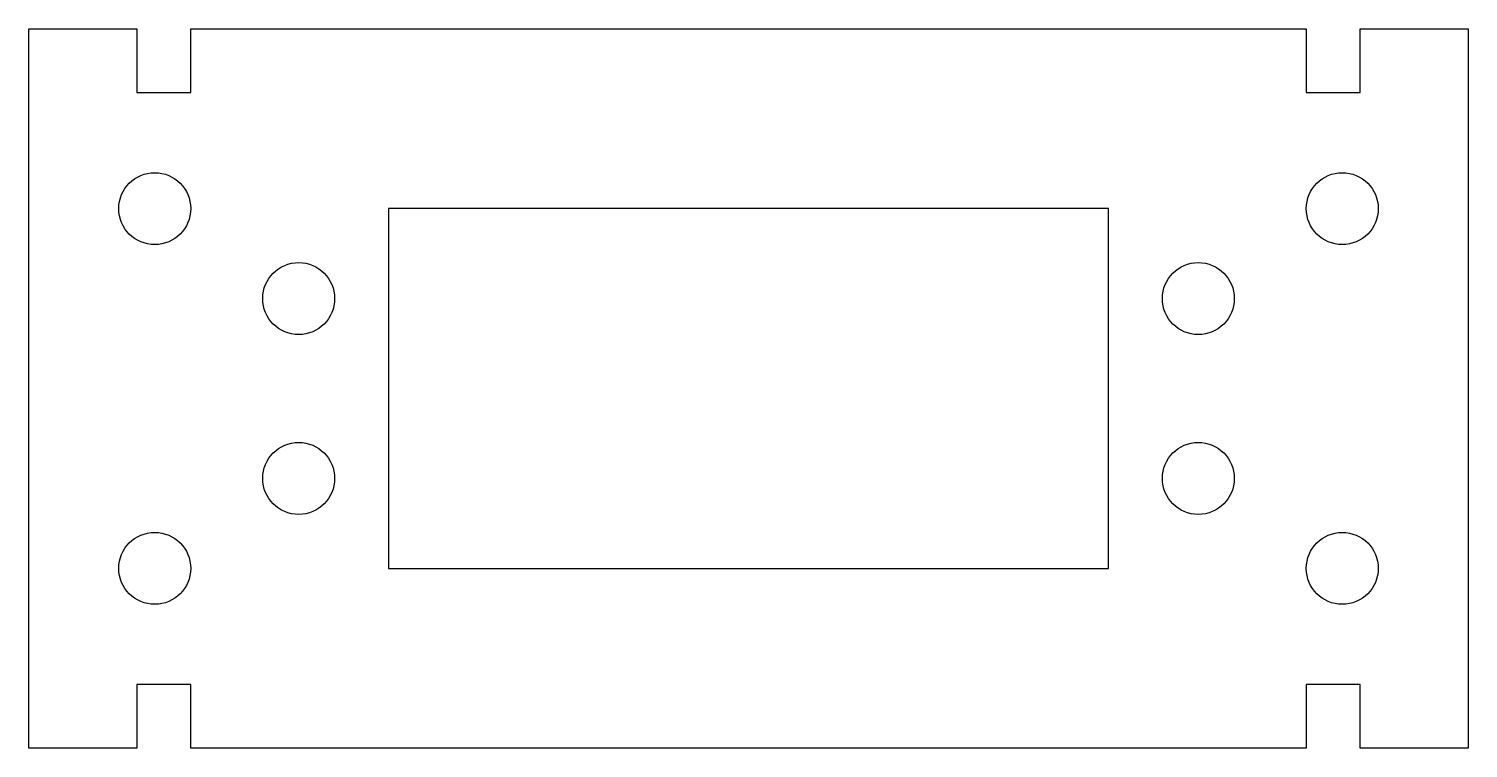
# Model space of a CAD drawing. Header units: centimetres. Extents: x -6 to 2, y -1 to 3.
import ezdxf

# ---------------------------------------------------------------- set-up
doc = ezdxf.new("R2010")
doc.units = ezdxf.units.CM
doc.layers.get('0').update_dxf_attribs({"linetype": 'CONTINUOUS'})

msp = doc.modelspace()

# ---------------------------------------------------------------- linework, layer by layer
for points in [[(1.1, -0.646), (1.1, -1), (-5.1, -1), (-5.1, -0.646), (-5.4, -0.646), (-5.4, -1), (-6, -1), (-6, 3), (-5.4, 3), (-5.4, 2.646), (-5.1, 2.646), (-5.1, 3), (1.1, 3), (1.1, 2.646), (1.4, 2.646), (1.4, 3), (2, 3), (2, -1), (1.4, -1), (1.4, -0.646)], [(0, 0), (0, 2), (-4, 2), (-4, 0)]]:
    msp.add_lwpolyline(points, close=True)
for centre in [(-5.3, 2), (1.3, 2), (-4.5, 1.5), (0.5, 1.5), (-4.5, 0.5), (0.5, 0.5), (-5.3, 0), (1.3, 0)]:
    msp.add_circle(centre, 0.2)

doc.saveas('drawing.dxf')
